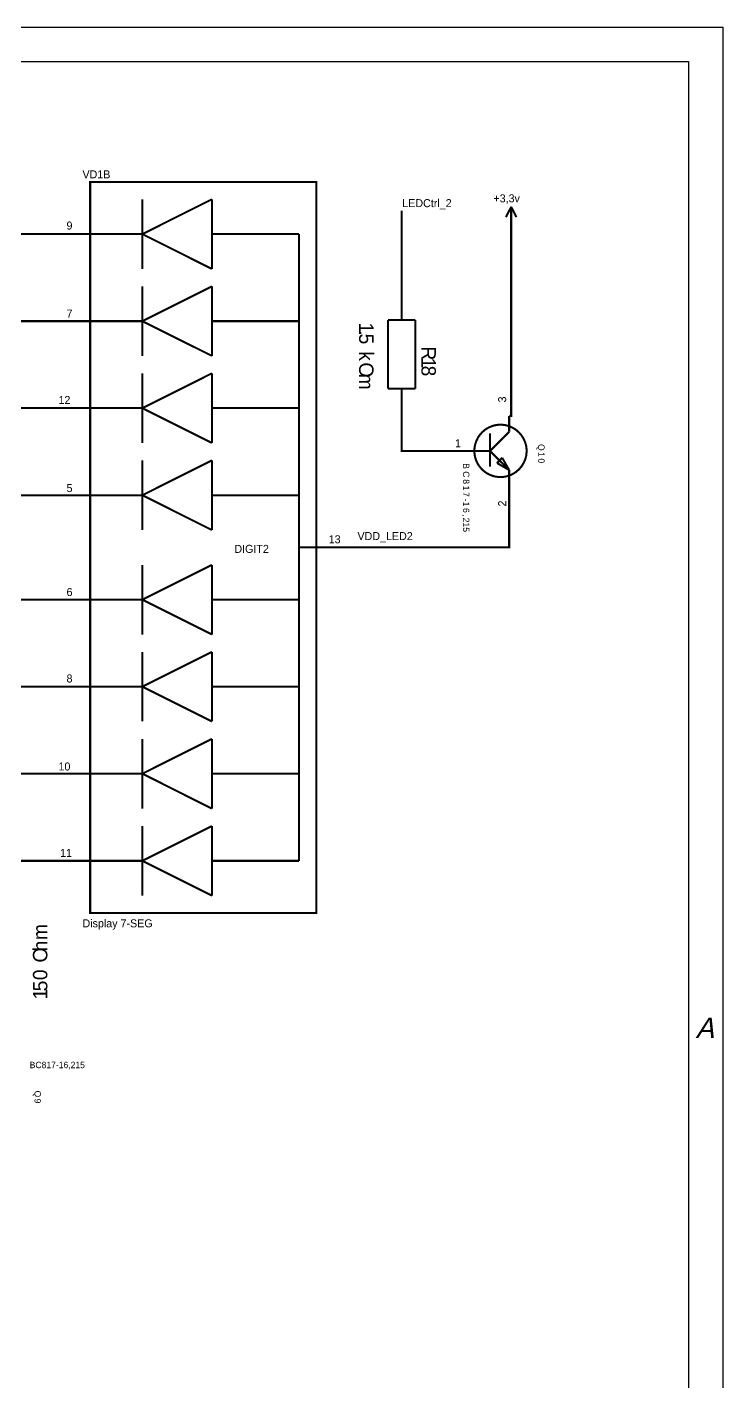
# Model space of a CAD drawing. Header units: millimetres. Extents: x 0 to 420, y 0 to 297.
# Drawn here: x 318.5 to 420, y 99.3 to 297 of the extents above; entities that cross this region are included whole.
import ezdxf
from ezdxf.enums import TextEntityAlignment as Align

# ---------------------------------------------------------------- set-up
doc = ezdxf.new("R2010")
doc.units = ezdxf.units.MM
doc.header["$MEASUREMENT"] = 0
doc.layers.add('FORMATKA', color=12, linetype='Continuous')
doc.layers.add('Sheet', color=255, linetype='Continuous')
doc.styles.add('TXT', font='tx.shx', dxfattribs={"oblique": 15, "height": 2})

# ---------------------------------------------------------------- blocks, each defined once
blk = doc.blocks.new('A$C4EF315D5')
at = {"layer": 'FORMATKA', "color": 12}
blk.add_lwpolyline([(21.52, -317.06), (21.52, -20.06), (441.52, -20.06), (441.52, -317.06)], close=True, dxfattribs=at)
at = {"layer": 'FORMATKA', "color": 4}
blk.add_lwpolyline([(41.52, -312.06), (41.52, -25.06), (436.52, -25.06), (436.52, -312.06), (41.52, -312.06)], dxfattribs=at)
at = {"layer": 'FORMATKA', "color": 12, "style": 'TXT', "oblique": 15}
blk.add_text('А', height=3, dxfattribs=at).set_placement((437.52, -167.56))
at = {"layer": 'FORMATKA', "style": 'TXT', "oblique": 15}
for tag, height, rotation, p in [('ОБОЗНАЧЕНИЕ', 3.8, 180, (77.02, -30.56)), ('ПЕРВ.ПРИМЕНЕНИЕ', 3.3, 90, (39.52, -55.56))]:
    blk.add_attdef(tag, text='', height=height, rotation=rotation, dxfattribs=at).set_placement(p, align=Align.CENTER)
for tag, height, p in [('ОБОЗНАЧЕНИЕ', 5, (375.52, -268.06)), ('НАИМЕНОВАНИЕ1', 3, (352.02, -280.06)), ('МАСШТАБ', 5, (426.52, -287.06)), ('НАИМЕНОВАНИЕ2', 4, (352.02, -288.06)), ('НАИМЕНОВАНИЕ3', 2.5, (352.02, -295.56))]:
    blk.add_attdef(tag, text='', height=height, dxfattribs=at).set_placement(p, align=Align.CENTER)
for tag, p, height in [('РАЗРАБОТАЛ', (270.02, -285.56), 2), ('ПРОВЕРИЛ', (270.02, -290.56), 2), ('Т.КОНТР', (270.02, -295.56), 2), ('ЛИСТ', (400.02, -296.06), 2.5), ('ЛИСТОВ', (423.02, -296.06), 2.5), ('Н.КОНТР', (270.02, -305.56), 2), ('УТВЕРДИЛ', (270.02, -310.56), 2)]:
    blk.add_attdef(tag, p, '', height=height, dxfattribs=at)

msp = doc.modelspace()

# ---------------------------------------------------------------- linework, layer by layer
at = {"layer": 'Sheet', "color": 0, "const_width": 0.3}
msp.add_lwpolyline([(327.66, 274.42), (360.67, 274.42), (360.67, 167.74), (327.66, 167.74), (327.66, 274.42)], close=True, dxfattribs=at)
for points in [[(335.28, 266.8), (345.43, 271.88)], [(335.28, 271.88), (335.28, 261.72)], [(345.43, 271.88), (345.43, 269.34)], [(389.1, 270.78), (388.34, 269.27)], [(389.1, 270.78), (389.86, 269.27)], [(389.1, 268.25), (389.1, 270.78)], [(345.43, 269.34), (345.43, 261.72)], [(373.12, 259.26), (373.12, 270.24)], [(315.28, 170.47), (315.28, 266.8), (325.13, 266.8)], [(327.12, 266.8), (325.13, 266.8)], [(335.28, 266.8), (326.64, 266.8)], [(345.43, 261.72), (335.28, 266.8)], [(345.43, 266.8), (358.13, 266.8)], [(358.13, 266.8), (358.13, 175.36)], [(389.1, 268.25), (389.1, 240.26), (388.81, 240.26)], [(335.28, 254.1), (345.43, 259.18)], [(335.28, 259.18), (335.28, 249.03)], [(345.43, 259.18), (345.43, 256.64)], [(373.12, 254.25), (373.12, 259.26)], [(373.12, 254.25), (373.12, 259.26)], [(345.43, 256.64), (345.43, 249.03)], [(294.3, 170.47), (294.3, 254.1), (325.13, 254.1)], [(327.12, 254.1), (325.13, 254.1)], [(335.28, 254.1), (326.64, 254.1)], [(345.43, 249.03), (335.28, 254.1)], [(345.43, 254.1), (358.13, 254.1)], [(371.12, 244.25), (371.12, 254.25)], [(375.12, 254.25), (371.12, 254.25)], [(375.12, 254.25), (375.12, 244.25)], [(335.28, 241.41), (345.43, 246.49)], [(335.28, 246.49), (335.28, 236.33)], [(345.43, 246.49), (345.43, 243.95)], [(345.43, 243.95), (345.43, 236.33)], [(371.12, 244.25), (375.12, 244.25)], [(373.12, 239.25), (373.12, 244.25)], [(373.12, 244.25), (373.12, 239.25)], [(275.81, 170.47), (275.81, 241.41), (325.13, 241.41)], [(327.12, 241.41), (325.13, 241.41)], [(335.28, 241.41), (326.64, 241.41)], [(345.43, 236.33), (335.28, 241.41)], [(345.43, 241.41), (358.13, 241.41)], [(381.18, 235.16), (373.12, 235.16), (373.12, 239.25)], [(388.81, 240.26), (388.81, 237.96)], [(383.74, 235.16), (383.74, 235.37), (383.75, 235.56), (383.78, 235.75), (383.81, 235.94), (383.85, 236.13), (383.91, 236.3), (383.97, 236.48), (384.03, 236.65), (384.12, 236.83), (384.19, 236.99), (384.29, 237.15), (384.38, 237.31), (384.49, 237.45), (384.6, 237.6), (384.73, 237.73), (384.84, 237.86), (384.98, 237.99), (385.12, 238.11), (385.25, 238.23), (385.41, 238.33), (385.56, 238.43), (385.72, 238.52), (385.88, 238.61), (386.06, 238.68), (386.23, 238.75), (386.41, 238.81), (386.58, 238.87), (386.77, 238.91), (386.96, 238.94), (387.15, 238.97), (387.34, 238.99), (387.54, 238.99)], [(388.81, 237.96), (386.01, 235.16)], [(386.01, 237.72), (386.01, 232.89)], [(387.54, 238.99), (387.54, 238.99)], [(387.54, 238.99), (387.73, 238.99), (387.94, 238.97), (388.13, 238.94), (388.32, 238.91), (388.49, 238.87), (388.68, 238.81), (388.86, 238.75), (389.03, 238.68), (389.19, 238.61), (389.35, 238.52), (389.51, 238.43), (389.67, 238.33), (389.82, 238.23), (389.96, 238.11), (390.09, 237.99), (390.24, 237.86), (390.36, 237.73), (390.47, 237.6), (390.59, 237.45), (390.69, 237.31), (390.79, 237.15), (390.88, 236.99), (390.97, 236.83), (391.04, 236.65), (391.12, 236.48), (391.17, 236.3), (391.23, 236.13), (391.28, 235.94), (391.31, 235.75), (391.33, 235.56), (391.35, 235.37), (391.35, 235.16)], [(383.74, 235.16), (381.18, 235.16)], [(387.54, 231.35), (387.34, 231.35), (387.15, 231.37), (386.96, 231.4), (386.77, 231.43), (386.58, 231.47), (386.41, 231.53), (386.23, 231.59), (386.06, 231.66), (385.88, 231.73), (385.72, 231.82), (385.56, 231.91), (385.41, 232.01), (385.25, 232.11), (385.12, 232.23), (384.98, 232.35), (384.84, 232.46), (384.73, 232.61), (384.6, 232.74), (384.49, 232.89), (384.38, 233.03), (384.29, 233.19), (384.19, 233.35), (384.12, 233.51), (384.03, 233.67), (383.97, 233.85), (383.91, 234.02), (383.85, 234.21), (383.81, 234.39), (383.78, 234.58), (383.75, 234.77), (383.74, 234.97), (383.74, 235.16)], [(383.74, 235.16), (383.74, 235.16)], [(383.74, 235.16), (386.01, 235.16)], [(388.81, 232.38), (386.01, 235.16)], [(391.35, 235.16), (391.35, 234.97), (391.33, 234.77), (391.31, 234.58), (391.28, 234.39), (391.23, 234.21), (391.17, 234.02), (391.12, 233.85), (391.04, 233.67), (390.97, 233.51), (390.88, 233.35), (390.79, 233.19), (390.69, 233.03), (390.59, 232.89), (390.47, 232.74), (390.36, 232.61), (390.24, 232.46), (390.09, 232.35), (389.96, 232.23), (389.82, 232.11), (389.67, 232.01), (389.51, 231.91), (389.35, 231.82), (389.19, 231.73), (389.03, 231.66), (388.86, 231.59), (388.68, 231.53), (388.49, 231.47), (388.32, 231.43), (388.13, 231.4), (387.94, 231.37), (387.73, 231.35), (387.54, 231.35)], [(391.35, 235.16), (391.35, 235.16), (391.35, 235.16), (391.35, 235.16), (391.35, 235.16), (391.35, 235.16), (391.35, 235.16), (391.35, 235.16), (391.35, 235.16), (391.35, 235.16), (391.35, 235.16), (391.35, 235.16), (391.35, 235.16), (391.35, 235.16), (391.35, 235.16), (391.35, 235.16), (391.35, 235.16), (391.35, 235.16), (391.35, 235.16), (391.35, 235.16), (391.35, 235.16), (391.35, 235.16), (391.35, 235.16), (391.35, 235.16), (391.35, 235.16), (391.35, 235.16), (391.35, 235.16), (391.35, 235.16), (391.35, 235.16), (391.35, 235.16), (391.35, 235.16), (391.35, 235.16), (391.35, 235.16)], [(391.35, 235.16), (391.35, 235.16)], [(335.28, 228.7), (345.43, 233.79)], [(335.28, 233.79), (335.28, 223.62)], [(345.43, 233.79), (345.43, 231.24)], [(387.03, 233.4), (387.79, 234.16)], [(388.81, 232.38), (387.03, 233.4)], [(388.81, 232.38), (387.79, 234.16)], [(345.43, 231.24), (345.43, 223.62)], [(388.81, 230.08), (388.81, 232.38)], [(388.81, 230.08), (388.81, 221.08), (362.42, 221.08)], [(325.13, 228.7), (255.32, 228.7), (167.23, 228.7)], [(327.12, 228.7), (325.13, 228.7)], [(335.28, 228.7), (326.64, 228.7)], [(345.43, 223.62), (335.28, 228.7)], [(345.43, 228.7), (358.13, 228.7)], [(360.42, 221.08), (358.13, 221.08)], [(360.42, 221.08), (362.42, 221.08)], [(335.28, 213.46), (345.43, 218.54)], [(335.28, 218.54), (335.28, 208.38)], [(345.43, 218.54), (345.43, 216)], [(345.43, 216), (345.43, 208.38)], [(237.33, 170.47), (237.33, 213.46), (325.13, 213.46)], [(327.12, 213.46), (325.13, 213.46)], [(335.28, 213.46), (326.64, 213.46)], [(345.43, 208.38), (335.28, 213.46)], [(345.43, 213.46), (358.13, 213.46)], [(335.28, 200.77), (345.43, 205.84)], [(335.28, 205.84), (335.28, 195.69)], [(345.43, 205.84), (345.43, 203.31)], [(345.43, 203.31), (345.43, 195.69)], [(217.84, 170.47), (217.84, 200.77), (325.13, 200.77)], [(327.12, 200.77), (325.13, 200.77)], [(335.28, 200.77), (326.64, 200.77)], [(345.43, 195.69), (335.28, 200.77)], [(345.43, 200.77), (358.13, 200.77)], [(335.28, 188.07), (345.43, 193.15)], [(335.28, 193.15), (335.28, 182.98)], [(345.43, 193.15), (345.43, 190.61)], [(345.43, 190.61), (345.43, 182.98)], [(197.36, 170.47), (197.36, 188.07), (325.13, 188.07)], [(327.12, 188.07), (325.13, 188.07)], [(335.28, 188.07), (326.64, 188.07)], [(345.43, 182.98), (335.28, 188.07)], [(345.43, 188.07), (358.13, 188.07)], [(335.28, 175.36), (345.43, 180.44)], [(335.28, 180.44), (335.28, 170.28)], [(345.43, 180.44), (345.43, 177.9)], [(345.43, 177.9), (345.43, 170.28)], [(178.87, 175.36), (325.13, 175.36)], [(327.12, 175.36), (325.13, 175.36)], [(335.28, 175.36), (326.64, 175.36)], [(345.43, 170.28), (335.28, 175.36)], [(345.43, 175.36), (358.13, 175.36)]]:
    msp.add_lwpolyline(points, dxfattribs=at)

# ---------------------------------------------------------------- block references
at = {"layer": 'FORMATKA', "color": 12}
msp.add_blockref('A$C4EF315D5', (-21.52, 317.06), dxfattribs=at)

# ---------------------------------------------------------------- texts
at = {"layer": 'Sheet', "color": 0}
for s, height, p in [('VD1B', 1.167, (326.54, 274.93)), ('LEDCtrl_2', 1.167, (373.21, 270.73)), ('+3,3v', 1.167, (386.51, 271.43)), ('9', 1.17, (324.21, 267.46)), ('7', 1.17, (324.21, 254.62)), ('12', 1.167, (323.04, 242.01)), ('1', 1.17, (380.91, 235.7)), ('5', 1.17, (324.21, 229.16)), ('DIGIT2', 1.167, (348.71, 220.29)), ('13', 1.167, (362.47, 221.69)), ('VDD_LED2', 1.167, (366.67, 222.16)), ('6', 1.17, (324.21, 213.99)), ('8', 1.17, (324.21, 201.38)), ('10', 1.167, (323.04, 188.54)), ('11', 1.167, (323.27, 175.93)), ('Display 7-SEG', 1.1675, (326.54, 165.66)), ('BC817-16,215', 0.934, (318.84, 145.11))]:
    msp.add_text(s, height=height, dxfattribs=at).set_placement(p)
for s, height, rotation, p in [('1', 2.1, 270, (366.91, 253.91)), ('5', 2.1, 270, (366.91, 252.28)), ('.', 2.1, 270, (366.91, 252.75)), ('k', 2.1, 270, (366.91, 249.71)), ('R', 2.1, 270, (376.01, 250.41)), ('O', 2.1, 270, (366.91, 248.08)), ('8', 2.1, 270, (376.01, 247.61)), ('1', 2.1, 270, (376.01, 248.78)), ('m', 2.1, 270, (366.91, 246.44)), ('3', 1.17, 90, (388.37, 242.24)), ('Q', 0.934, 270, (393.04, 236.17)), ('B', 0.934, 270, (382.07, 233.37)), ('0', 0.934, 270, (393.04, 234.07)), ('1', 0.934, 270, (393.04, 235)), ('C', 0.934, 270, (382.07, 232.2)), ('8', 0.934, 270, (382.07, 231.03)), ('1', 0.934, 270, (382.07, 230.1)), ('7', 0.934, 270, (382.07, 229.16)), ('1', 0.934, 270, (382.07, 227.76)), ('-', 0.934, 270, (382.07, 228.23)), ('2', 1.17, 90, (388.37, 227.06)), (',', 0.934, 270, (382.07, 225.9)), ('6', 0.934, 270, (382.07, 226.83)), ('2', 0.934, 270, (382.07, 225.43)), ('5', 0.934, 270, (382.07, 224.03)), ('1', 0.934, 270, (382.07, 224.73)), ('m', 2.1, 90, (321.41, 163.79)), ('h', 2.1, 90, (321.41, 162.15)), ('O', 2.1, 90, (321.41, 160.52)), ('0', 2.1, 90, (321.41, 157.95)), ('5', 2.1, 90, (321.41, 156.32)), ('1', 2.1, 90, (321.41, 155.15)), ('Q', 0.934, 270, (319.54, 141.84)), ('9', 0.934, 270, (319.54, 140.67))]:
    msp.add_text(s, height=height, rotation=rotation, dxfattribs=at).set_placement(p)

doc.saveas('drawing.dxf')
